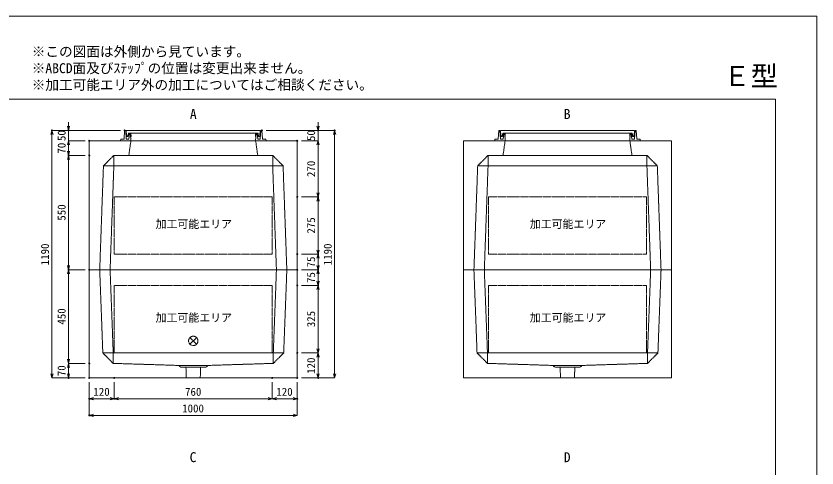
# Model space of a CAD drawing. Units: millimetres, scale not verified. Extents: x -2970 to 2970, y -2100 to 2100.
# Drawn here: x -883 to 2970, y -73 to 2100 of the extents above; entities that cross this region are included whole.
import ezdxf
from ezdxf.enums import TextEntityAlignment as Align

# ---------------------------------------------------------------- set-up
doc = ezdxf.new("R2010")
doc.units = ezdxf.units.MM
doc.header["$LTSCALE"] = 10
doc.header["$PDMODE"] = 32
doc.header["$PDSIZE"] = 5
doc.linetypes.add('LONG_DASHED1', pattern=[7, 6, -1])
doc.linetypes.add('LONG_DOUBLE_CHAIN', pattern=[21.8, 18, -1, 0.6, -0.6, 0.6, -1])
for name, color, linetype, lineweight in [('0-0_D-TTL', 7, 'Continuous', 9), ('0-1_Defpoints', 7, 'Continuous', 9), ('0-3_D-TTL-TXT', 7, 'Continuous', 9), ('0-4_D-STR-TXT', 7, 'Continuous', 9), ('0-5_D-STR-DIM', 3, 'Continuous', 9), ('0-6_0', 7, 'Continuous', 9), ('0-7_D-STR', 7, 'LONG_DASHED1', 9), ('0-9_D-STR-STR5', 1, 'LONG_DOUBLE_CHAIN', 9), ('0-A_D-STR-STR4', 134, 'Continuous', 9)]:
    doc.layers.add(name, color=color, linetype=linetype, lineweight=lineweight)
doc.styles.add('ＭＳ ゴシック', font='')
doc.styles.get('ＭＳ ゴシック').set_extended_font_data('MS Gothic')

# ---------------------------------------------------------------- blocks, each defined once
blk = doc.blocks.new('A$C4DE05FD1')
at = {"layer": '0-0_D-TTL', "color": 134}
for p, q in [((2000, 38000), (57400, 38000)), ((57400, 38000), (57400, 2000))]:
    blk.add_line(p, q, dxfattribs=at)
at = {"layer": '0-1_Defpoints', "color": 134}
for p, q in [((0, 42000), (59400, 42000)), ((59400, 42000), (59400, 0))]:
    blk.add_line(p, q, dxfattribs=at)
at = {"layer": '0-3_D-TTL-TXT', "style": 'ＭＳ ゴシック'}
for s, p in [('※この図面は外側から見ています。', (21630.5, 39907.8)), ('※ABCD面及びｽﾃｯﾌﾟの位置は変更出来ません。', (21630.5, 39107.8)), ('※加工可能エリア外の加工についてはご相談ください。', (21630.5, 38307.8))]:
    blk.add_text(s, height=481.1, dxfattribs=at).set_placement(p, align=Align.BOTTOM_LEFT)
blk = doc.blocks.new('_Open30')
at = {"layer": '0-6_0'}
blk.add_line((0, 0), (-10, 0), dxfattribs=at)
blk.add_lwpolyline([(-10, 2.679), (0, 0), (-10, -2.679)], dxfattribs=at)
blk = doc.blocks.new('A$C31CA379A')
at = {"layer": '0-4_D-STR-TXT', "style": 'ＭＳ ゴシック'}
for s, p in [('A', (-162.9, -1095.3)), ('B', (17819.3, -1095.3)), ('C', (-175.7, -17595.3)), ('D', (17819.3, -17595.3))]:
    blk.add_text(s, height=481.1, dxfattribs=at).set_placement(p, align=Align.BOTTOM_LEFT)
blk = doc.blocks.new('A$C6BF97EC2')
at = {"layer": '0-7_D-STR'}
for p, q in [((-3000, 6200), (-3100, 5500)), ((3000, 6200), (3100, 5500)), ((-4320, 5000), (-3820, 5500)), ((3820, 5500), (-3820, 5500)), ((-3820, 5001.1), (-3820, 5500)), ((4320, 5000), (3820, 5500)), ((3820, 5001.1), (3820, 5500)), ((-4320, 5001.1), (-4500, 0)), ((4320, 5000), (-4320, 5001.1)), ((-3820, 5001.1), (-4000, 0)), ((3820, 5001.1), (4000, 0)), ((4320, 5001.1), (4500, 0))]:
    blk.add_line(p, q, dxfattribs=at)
at = {"layer": '0-7_D-STR', "linetype": 'Continuous'}
for p in [(5000, 6200), (-5000, 0)]:
    blk.add_line(p, (5000, 0), dxfattribs=at)
blk.add_lwpolyline([(-5000, 0), (-5000, 6200), (5000, 6200)], dxfattribs=at)
at = {"layer": '0-9_D-STR-STR5'}
for p, q in [((-3800, 3500), (-3800, 750)), ((3800, 3500), (-3800, 3500))]:
    blk.add_line(p, q, dxfattribs=at)
blk.add_lwpolyline([(3800, 3500), (3800, 750), (-3800, 750)], dxfattribs=at)
blk = doc.blocks.new('A$C5E030ABE')
at = {"layer": '0-7_D-STR', "linetype": 'Continuous'}
for p, q in [((-5000, 0), (5000, 0)), ((-5000, -5200), (-5000, 0)), ((5000, -5200), (5000, 0)), ((-5000, -5200), (5000, -5200))]:
    blk.add_line(p, q, dxfattribs=at)
at = {"layer": '0-7_D-STR'}
for p, q in [((-4500, 0), (-4350, -4000)), ((-4000, 0), (-3850, -4000)), ((4000, 0), (3850, -4000)), ((4500, 0), (4350, -4000)), ((-3850, -4500), (-4350, -4000)), ((4350, -4000), (-4350, -4000)), ((-3850, -4500), (-3850, -4000)), ((3850, -4500), (4350, -4000)), ((3850, -4500), (3850, -4000)), ((-3850, -4500), (-700, -4600)), ((-600, -4690), (-700, -4600)), ((700, -4600), (-700, -4600)), ((600, -4690), (700, -4600)), ((3850, -4500), (700, -4600)), ((600, -4690), (-600, -4690)), ((-336.2, -5200), (-352.5, -4690)), ((336.2, -5200), (352.5, -4690))]:
    blk.add_line(p, q, dxfattribs=at)
at = {"layer": '0-9_D-STR-STR5'}
for p, q in [((3800, -750), (3800, -4000)), ((3800, -4000), (-3800, -4000))]:
    blk.add_line(p, q, dxfattribs=at)
blk.add_lwpolyline([(3800, -750), (-3800, -750), (-3800, -4000)], dxfattribs=at)
blk = doc.blocks.new('A$C284D0AE2')
at = {"layer": '0-A_D-STR-STR4'}
for p, q in [((-3300, 500), (-3327.8, 98.6)), ((-3250, 500), (-3300, 500)), ((-3221.3, 98.6), (-3250, 500)), ((-3225, 500), (-3225, 370)), ((-3490, 80), (-3500, 0)), ((-3500, 0), (3500, 0)), ((-3347.8, 80), (-3490, 80)), ((-3225, 370), (-3219.2, 370)), ((-3209.2, 360.9), (-3195, 200)), ((-3117.8, 80), (-3201.4, 80)), ((-3195, 200), (-3145, 200)), ((-3145, 200), (-3115, 370)), ((-3115, 370), (3115, 370)), ((-3090, 370), (-3106.2, 200.7)), ((-3106.2, 200.7), (-3086.1, 200.7)), ((-3070, 340), (-3098, 97.7)), ((-3000, 370), (-3090, 370)), ((-3020, 340), (-3070, 340)), ((-3000, 0), (-3020, 340)), ((-3011.8, 200.7), (-2991.8, 200.7)), ((-2991.8, 200.7), (-3000, 370)), ((3000, 370), (3090, 370)), ((3106.2, 200.7), (3086.1, 200.7)), ((3090, 370), (3106.2, 200.7)), ((3117.8, 80), (3201.4, 80)), ((3347.8, 80), (3490, 80)), ((3490, 80), (3500, 0))]:
    blk.add_line(p, q, dxfattribs=at)
for points in [[(-3225, 500), (3225, 500), (3225, 370), (3219.2, 370)], [(3221.3, 98.6), (3250, 500), (3300, 500), (3327.8, 98.6)], [(3011.8, 200.7), (2991.8, 200.7), (3000, 370)], [(3000, 0), (3020, 340), (3070, 340), (3098, 97.7)], [(3209.2, 360.9), (3195, 200), (3145, 200), (3115, 370)]]:
    blk.add_lwpolyline(points, dxfattribs=at)
for centre, radius, start, end in [((-3347.8, 100), 20, 270, 356.0372), ((-3201.4, 100), 20, 184.08562, 270), ((-3219.2, 360), 10, 5.04245, 90), ((-3117.8, 100), 20, 270, 353.41806), ((3117.8, 100), 20, 186.58194, 270), ((3201.4, 100), 20, 270, 355.91438), ((3219.2, 360), 10, 90, 174.95755), ((3347.8, 100), 20, 183.9628, 270)]:
    blk.add_arc(centre, radius, start, end, dxfattribs=at)
blk = doc.blocks.new('A$C1C640AAB')
at = {"layer": '0-9_D-STR-STR5'}
for p, q in [((-159.1, -159.1), (159.1, 159.1)), ((-159.1, 159.1), (159.1, -159.1))]:
    blk.add_line(p, q, dxfattribs=at)
blk.add_circle((0, 0), 225, dxfattribs=at)
blk = doc.blocks.new('A$C34f3bbce')
at = {"layer": '0-7_D-STR'}
blk.add_blockref('A$C5E030ABE', (0, 0), dxfattribs=at)
at = {"layer": '0-9_D-STR-STR5'}
blk.add_blockref('A$C1C640AAB', (0, -3420), dxfattribs=at)

msp = doc.modelspace()

# ---------------------------------------------------------------- linework, layer by layer
at = {"layer": '0-1_Defpoints'}
for p in [(-710, 1550), (-630, 1550), (-360, 1550), (300, 1550), (570, 1550), (650, 1550), (-530, 1500), (470, 1500), (-630, 1430), (-530, 1430), (470, 1230), (570, 1230), (570, 1230), (470, 955), (470, 955), (570, 955), (-630, 880), (-530, 880), (-530, 880), (470, 880), (470, 880), (570, 880), (470, 805), (470, 805), (570, 805), (470, 480), (470, 480), (-530, 430), (-530, 430), (-630, 360), (-530, 360), (-530, 360), (-530, 360), (-410, 360), (350, 360), (470, 360), (470, 360), (470, 360), (570, 360), (-530, 260), (-410, 260), (470, 260), (-530, 180)]:
    msp.add_point(p, dxfattribs=at)
at = {"layer": '0-5_D-STR-DIM'}
for p, q in [((-630, 1570), (-630, 1590)), ((570, 1570), (570, 1590)), ((-380, 1550), (-710, 1550)), ((-380, 1550), (-630, 1550)), ((-630, 1500), (-630, 1550)), ((320, 1550), (570, 1550)), ((320, 1550), (650, 1550)), ((570, 1500), (570, 1550)), ((-710, 380), (-710, 1530)), ((650, 380), (650, 1530)), ((-550, 1500), (-630, 1500)), ((-550, 1500), (-630, 1500)), ((-630, 1480), (-630, 1450)), ((-630, 1480), (-630, 1460)), ((490, 1500), (570, 1500)), ((490, 1500), (570, 1500)), ((570, 1480), (570, 1250)), ((570, 1480), (570, 1460)), ((-550, 1430), (-630, 1430)), ((-550, 1430), (-630, 1430)), ((-630, 900), (-630, 1410)), ((490, 1230), (570, 1230)), ((490, 1230), (570, 1230)), ((570, 975), (570, 1210)), ((490, 955), (570, 955)), ((490, 955), (570, 955)), ((570, 900), (570, 935)), ((-550, 880), (-630, 880)), ((-550, 880), (-630, 880)), ((-630, 450), (-630, 860)), ((490, 880), (570, 880)), ((490, 880), (570, 880)), ((570, 825), (570, 860)), ((490, 805), (570, 805)), ((490, 805), (570, 805)), ((570, 500), (570, 785)), ((490, 480), (570, 480)), ((490, 480), (570, 480)), ((-550, 430), (-630, 430)), ((-550, 430), (-630, 430)), ((570, 460), (570, 380)), ((-630, 410), (-630, 380)), ((-550, 360), (-710, 360)), ((-550, 360), (-630, 360)), ((490, 360), (570, 360)), ((490, 360), (650, 360)), ((-530, 340), (-530, 180)), ((-530, 340), (-530, 260)), ((-410, 340), (-410, 260)), ((-410, 340), (-410, 260)), ((350, 340), (350, 260)), ((350, 340), (350, 260)), ((470, 340), (470, 260)), ((470, 340), (470, 180)), ((-430, 260), (-510, 260)), ((330, 260), (-390, 260)), ((370, 260), (450, 260)), ((450, 180), (-510, 180))]:
    msp.add_line(p, q, dxfattribs=at)

# ---------------------------------------------------------------- block references
at = {"layer": '0-0_D-TTL', "xscale": 0.1, "yscale": 0.1}
msp.add_blockref('A$C4DE05FD1', (-2970, -2100), dxfattribs=at)
at = {"layer": '0-4_D-STR-TXT', "xscale": 0.1, "yscale": 0.1}
msp.add_blockref('A$C31CA379A', (-30, 1700), dxfattribs=at)
at = {"layer": '0-5_D-STR-DIM', "xscale": 2, "yscale": 2}
for p, rotation in [((-710, 1550), 90), ((-630, 1550), 270), ((570, 1550), 270), ((650, 1550), 90), ((-630, 1500), 90), ((-630, 1500), 90), ((570, 1500), 90), ((570, 1500), 90), ((-630, 1430), 270), ((-630, 1430), 90), ((570, 1230), 270), ((570, 1230), 90), ((570, 955), 270), ((570, 955), 90), ((-630, 880), 270), ((570, 880), 270), ((-630, 880), 90), ((570, 880), 90), ((570, 805), 270), ((570, 805), 90), ((570, 480), 270), ((570, 480), 90), ((-630, 430), 270), ((-630, 430), 90), ((-710, 360), 270), ((-630, 360), 270), ((570, 360), 270), ((650, 360), 270), ((-530, 260), 180), ((-410, 260), 180), ((350, 260), 180), ((-530, 180), 180)]:
    msp.add_blockref('_Open30', p, dxfattribs=dict(at, rotation=rotation))
for p in [(-410, 260), (350, 260), (470, 260), (470, 180)]:
    msp.add_blockref('_Open30', p, dxfattribs=at)
at = {"layer": '0-7_D-STR', "xscale": 0.1, "yscale": 0.1}
for name, p in [('A$C6BF97EC2', (-30, 880)), ('A$C6BF97EC2', (1770, 880)), ('A$C34f3bbce', (-30, 880)), ('A$C5E030ABE', (1770, 880))]:
    msp.add_blockref(name, p, dxfattribs=at)
at = {"layer": '0-A_D-STR-STR4', "xscale": 0.1, "yscale": 0.1}
for p in [(-30, 1500), (1770, 1500)]:
    msp.add_blockref('A$C284D0AE2', p, dxfattribs=at)

# ---------------------------------------------------------------- texts
at = {"layer": '0-3_D-TTL-TXT', "style": 'ＭＳ ゴシック'}
msp.add_text('Ｅ型', height=96.21, dxfattribs=at).set_placement((2519.75, 1734.55), align=Align.BOTTOM_LEFT)
at = {"layer": '0-5_D-STR-DIM', "style": 'ＭＳ ゴシック'}
for s, p in [('50', (-632.6, 1498.9)), ('50', (567.4, 1498.9)), ('70', (-632.6, 1438.4)), ('270', (567.4, 1325.8)), ('550', (-632.6, 1115.9)), ('275', (567.4, 1053.82)), ('1190', (-712.6, 901.48)), ('1190', (647.4, 901.48)), ('75', (567.4, 891.42)), ('75', (567.4, 816.42)), ('450', (-632.6, 616.2)), ('325', (567.4, 603.92)), ('120', (567.4, 379.48)), ('70', (-632.6, 368.4))]:
    msp.add_text(s, height=38.49, rotation=90, dxfattribs=at).set_placement(p, align=Align.BOTTOM_LEFT)
for s, p in [('120', (-510.52, 262.6)), ('760', (-69.6, 262.6)), ('120', (369.48, 262.6)), ('1000', (-83.52, 182.6))]:
    msp.add_text(s, height=38.49, dxfattribs=at).set_placement(p, align=Align.BOTTOM_LEFT)
at = {"layer": '0-9_D-STR-STR5', "style": 'ＭＳ ゴシック'}
for p in [(-211.06, 1068.86), (1588.94, 1068.86), (-211.06, 618.86), (1588.94, 618.86)]:
    msp.add_text('加工可能エリア', height=38.49, dxfattribs=at).set_placement(p, align=Align.BOTTOM_LEFT)

doc.saveas('drawing.dxf')
